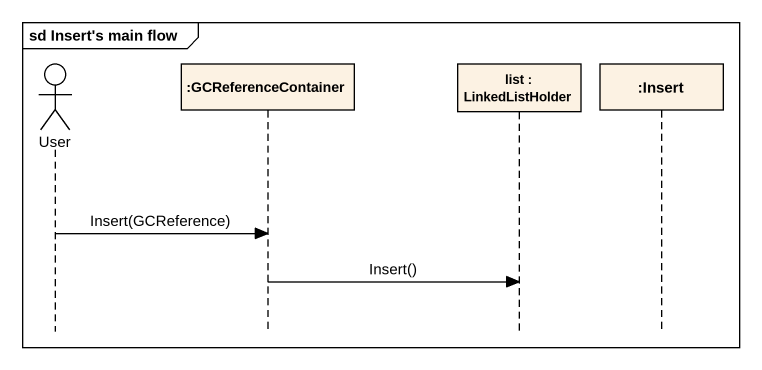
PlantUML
@startuml
mainframe sd Insert's main flow
hide footbox
actor User
participant ":GCReferenceContainer" as GCReferenceContainer
participant "list : LinkedListHolder" as list
participant ":Insert" as Insert

User -> GCReferenceContainer : Insert(GCReference)
GCReferenceContainer -> list : Insert()
@enduml
